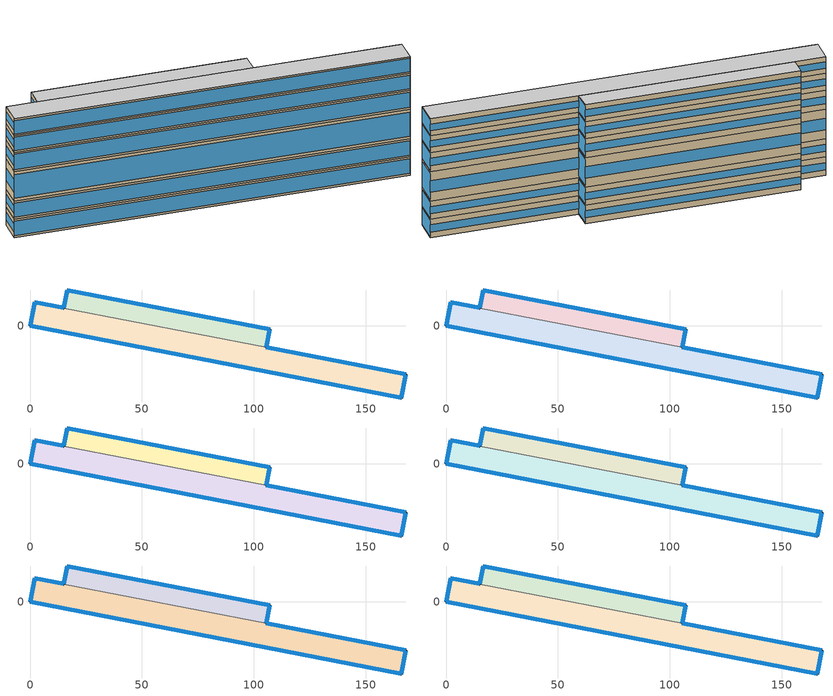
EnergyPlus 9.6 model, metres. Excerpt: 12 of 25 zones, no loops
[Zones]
Thermal Zone 13
 floor to Thermal Zone 11 (Interior Floor): 0,0 2.04,10.51 15.15,7.97 105.69,-9.63 168.09,-21.76 166.04,-32.28 z60.29
 wall outside (Ext Wall): 15.15,7.97 2.04,10.51 0,0 166.04,-32.28 168.09,-21.76 105.69,-9.63 z60.29:68.83
 wall to Thermal Zone 14 (Interior Wall): 105.69,-9.63 15.15,7.97 z60.29:68.83
 window (Ext Window): 166.04,-32.27 168.08,-21.77 z60.89:68.23; 15.14,7.97 2.05,10.51 / 168.08,-21.76 105.7,-9.64 z62.89:66.23; 0.01,0 166.03,-32.27 z61.14:67.98; 2.04,10.5 0,0.01 z62.81:66.31
Thermal Zone 14
 floor to Thermal Zone 12 (Interior Floor): 15.15,7.97 16.71,16.02 107.26,-1.58 105.69,-9.63 z60.29
 wall outside (Ext Wall): 105.69,-9.63 107.26,-1.58 16.71,16.02 15.15,7.97 z60.29:68.83
 window (Ext Window): 105.7,-9.62 107.26,-1.59 z60.89:68.23; 107.25,-1.58 16.72,16.01 z62.89:66.23; 16.71,16.01 15.15,7.98 z62.81:66.31
Thermal Zone 15
 floor to Thermal Zone 13 (Interior Floor): 0,0 2.04,10.51 15.15,7.97 105.69,-9.63 168.09,-21.76 166.04,-32.28 z68.83
 wall outside (Ext Wall): 15.15,7.97 2.04,10.51 0,0 166.04,-32.28 168.09,-21.76 105.69,-9.63 z68.83:77.2
 wall to Thermal Zone 16 (Interior Wall): 105.69,-9.63 15.15,7.97 z68.83:77.2
 window (Ext Window): 166.04,-32.27 168.08,-21.77 z69.42:76.61; 15.14,7.97 2.05,10.51 / 168.08,-21.76 105.7,-9.64 z71.38:74.65; 0.01,0 166.03,-32.27 z69.67:76.36; 2.04,10.5 0,0.01 z71.3:74.73
Thermal Zone 16
 floor to Thermal Zone 14 (Interior Floor): 15.15,7.97 16.71,16.02 107.26,-1.58 105.69,-9.63 z68.83
 wall outside (Ext Wall): 105.69,-9.63 107.26,-1.58 16.71,16.02 15.15,7.97 z68.83:77.2
 window (Ext Window): 105.7,-9.62 107.26,-1.59 z69.42:76.61; 107.25,-1.58 16.72,16.01 z71.38:74.65; 16.71,16.01 15.15,7.98 z71.3:74.73
Thermal Zone 17
 floor to Thermal Zone 15 (Interior Floor): 0,0 2.04,10.51 15.15,7.97 105.69,-9.63 168.09,-21.76 166.04,-32.28 z77.2
 wall outside (Ext Wall): 15.15,7.97 2.04,10.51 0,0 166.04,-32.28 168.09,-21.76 105.69,-9.63 z77.2:90.99
 wall to Thermal Zone 18 (Interior Wall): 105.69,-9.63 15.15,7.97 z77.2:90.99
 window (Ext Window): 166.04,-32.27 168.08,-21.77 z78.17:90.02; 15.14,7.97 2.05,10.51 / 168.08,-21.76 105.7,-9.64 z81.41:86.78; 0.01,0 166.03,-32.27 z78.58:89.61; 2.04,10.5 0,0.01 z81.27:86.92
Thermal Zone 18
 floor to Thermal Zone 16 (Interior Floor): 15.15,7.97 16.71,16.02 107.26,-1.58 105.69,-9.63 z77.2
 wall outside (Ext Wall): 105.69,-9.63 107.26,-1.58 16.71,16.02 15.15,7.97 z77.2:90.99
 window (Ext Window): 105.7,-9.62 107.26,-1.59 z78.17:90.02; 107.25,-1.58 16.72,16.01 z81.41:86.78; 16.71,16.01 15.15,7.98 z81.27:86.92
Thermal Zone 19
 floor to Thermal Zone 17 (Interior Floor): 0,0 2.04,10.51 15.15,7.97 105.69,-9.63 168.09,-21.76 166.04,-32.28 z90.99
 wall outside (Ext Wall): 15.15,7.97 2.04,10.51 0,0 166.04,-32.28 168.09,-21.76 105.69,-9.63 z90.99:99.9
 wall to Thermal Zone 20 (Interior Wall): 105.69,-9.63 15.15,7.97 z90.99:99.9
 window (Ext Window): 166.04,-32.27 168.08,-21.77 z91.61:99.28; 15.14,7.97 2.05,10.51 / 168.08,-21.76 105.7,-9.64 z93.71:97.18; 0.01,0 166.03,-32.27 z91.88:99.01; 2.04,10.5 0,0.01 z93.62:97.27
Thermal Zone 20
 floor to Thermal Zone 18 (Interior Floor): 15.15,7.97 16.71,16.02 107.26,-1.58 105.69,-9.63 z90.99
 wall outside (Ext Wall): 105.69,-9.63 107.26,-1.58 16.71,16.02 15.15,7.97 z90.99:99.9
 window (Ext Window): 105.7,-9.62 107.26,-1.59 z91.61:99.28; 107.25,-1.58 16.72,16.01 z93.71:97.18; 16.71,16.01 15.15,7.98 z93.62:97.27
Thermal Zone 21
 floor to Thermal Zone 19 (Interior Floor): 0,0 2.04,10.51 15.15,7.97 105.69,-9.63 168.09,-21.76 166.04,-32.28 z99.9
 wall outside (Ext Wall): 15.15,7.97 2.04,10.51 0,0 166.04,-32.28 168.09,-21.76 105.69,-9.63 z99.9:107.75
 wall to Thermal Zone 22 (Interior Wall): 105.69,-9.63 15.15,7.97 z99.9:107.75
 window (Ext Window): 166.04,-32.27 168.08,-21.77 z100.45:107.2; 15.14,7.97 2.05,10.51 / 168.08,-21.76 105.7,-9.64 z102.29:105.36; 0.01,0 166.03,-32.27 z100.68:106.97; 2.04,10.5 0,0.01 z102.22:105.43
Thermal Zone 22
 floor to Thermal Zone 20 (Interior Floor): 15.15,7.97 16.71,16.02 107.26,-1.58 105.69,-9.63 z99.9
 wall outside (Ext Wall): 105.69,-9.63 107.26,-1.58 16.71,16.02 15.15,7.97 z99.9:107.75
 window (Ext Window): 105.7,-9.62 107.26,-1.59 z100.45:107.2; 107.25,-1.58 16.72,16.01 z102.29:105.36; 16.71,16.01 15.15,7.98 z102.22:105.43
Thermal Zone 23
 floor to Thermal Zone 21 (Interior Floor): 0,0 2.04,10.51 15.15,7.97 105.69,-9.63 168.09,-21.76 166.04,-32.28 z107.75
 wall outside (Ext Wall): 15.15,7.97 2.04,10.51 0,0 166.04,-32.28 168.09,-21.76 105.69,-9.63 z107.75:115.56
 wall to Thermal Zone 24 (Interior Wall): 105.69,-9.63 15.15,7.97 z107.75:115.56
 window (Ext Window): 166.04,-32.27 168.08,-21.77 z108.3:115.01; 15.14,7.97 2.05,10.51 / 168.08,-21.76 105.7,-9.64 z110.13:113.18; 0.01,0 166.03,-32.27 z108.53:114.78; 2.04,10.5 0,0.01 z110.05:113.26
 ceiling to Thermal Zone A (Interior Ceiling): 166.04,-32.28 168.09,-21.76 105.69,-9.63 15.15,7.97 2.04,10.51 0,0 z115.56
Thermal Zone 24
 floor to Thermal Zone 22 (Interior Floor): 15.15,7.97 16.71,16.02 107.26,-1.58 105.69,-9.63 z107.75
 wall outside (Ext Wall): 105.69,-9.63 107.26,-1.58 16.71,16.02 15.15,7.97 z107.75:115.56
 window (Ext Window): 105.7,-9.62 107.26,-1.59 z108.3:115.01; 107.25,-1.58 16.72,16.01 z110.13:113.18; 16.71,16.01 15.15,7.98 z110.05:113.26
 ceiling to Thermal Zone A (Interior Ceiling): 105.69,-9.63 107.26,-1.58 16.71,16.02 15.15,7.97 z115.56
[Building]
Building 1: North Axis {deg}=-0
[Site:Location]
Washington Dc Dulles IntL Ar: Latitude {deg}=38.98; Longitude {deg}=-77.47; Time Zone {hr}=-5; Elevation {m}=82
[SizingPeriod:DesignDay] Month=7; Day of Month=21; Day Type=SummerDesignDay; Daily Dry-Bulb Temperature Range {deltaC}=14.4; Dry-Bulb Temperature Range Modifier Type=DefaultMultipliers; Barometric Pressure {Pa}=86790; Wind Speed {m/s}=5; Wind Direction {deg}=340; Rain Indicator=No; Snow Indicator=No; Daylight Saving Time Indicator=No; Solar Model Indicator=ASHRAETau; ASHRAE Clear Sky Optical Depth for Beam Irradiance (taub)=0.339; ASHRAE Clear Sky Optical Depth for Diffuse Irradiance (taud)=2.366; Begin Environment Reset Mode=FullResetAtBeginEnvironment
Name | Maximum Dry-Bulb Temperature {C} | Humidity Condition Type | Wetbulb or DewPoint at Maximum Dry-Bulb {C} | Enthalpy at Maximum Dry-Bulb {J/kg}
SALT-LAKE-CITY-IAP Ann Clg .4% Condns DB=>MWB | 36.5 | Wetbulb | 17.1
SALT-LAKE-CITY-IAP Ann Clg .4% Condns DP=>MDB | 22.5 | Dewpoint | 15.6
SALT-LAKE-CITY-IAP Ann Clg .4% Condns Enth=>MDB | 30.8 | Enthalpy |  | 59300
SALT-LAKE-CITY-IAP Ann Clg .4% Condns WB=>MDB | 31.2 | Wetbulb | 19
[Material] Thermal Absorptance=0.9
Name | Roughness | Thickness m | Conductivity W/m-K | Density kg/m3 | Specific Heat J/kg-K | Solar Absorptance | Visible Absorptance
wall concrete | MediumRough | 0.03 | 0.5 | 2243 | 837 | 0.65 | 0.65
Wall Insulation [18] | MediumRough | 0.1693 | 0.049 | 265 | 836.8 | 0.7 | 0.7
F16 Acoustic tile | MediumSmooth | 0.0191 | 0.06 | 368 | 590 | 0.3 | 0.3
M11 100mm lightweight concrete | MediumRough | 0.1016 | 0.53 | 1280 | 840 | 0.5 | 0.5
G01a 19mm gypsum board | MediumSmooth | 0.019 | 0.16 | 800 | 1090 | 0.4 | 0.4
[Material:AirGap]
Name | Thermal Resistance m2-K/W
F04 Wall air space resistance | 0.15
F05 Ceiling air space resistance | 0.18
[WindowMaterial:SimpleGlazingSystem]
Window Material Simple Glazing System: U-Factor W/m2-K=1.8; Solar Heat Gain Coefficient=0.3
[Construction]
Ext Wall: wall concrete, Wall Insulation [18]
Ext Window: Window Material Simple Glazing System
Interior Ceiling: M11 100mm lightweight concrete, F05 Ceiling air space resistance, F16 Acoustic tile
Interior Floor: F16 Acoustic tile, F05 Ceiling air space resistance, M11 100mm lightweight concrete
Interior Wall: G01a 19mm gypsum board, F04 Wall air space resistance, G01a 19mm gypsum board
[Zone]
Thermal Zone 13; Thermal Zone 14: 11, 0, 0, 60.29, , 1, , , , , , Yes
Thermal Zone 15; Thermal Zone 16: 11, 0, 0, 68.83, , 1, , , , , , Yes
Thermal Zone 17; Thermal Zone 18: 11, 0, 0, 77.2, , 1, , , , , , Yes
Thermal Zone 19; Thermal Zone 20: 11, 0, 0, 90.99, , 1, , , , , , Yes
Thermal Zone 21; Thermal Zone 22: 11, 0, 0, 99.9, , 1, , , , , , Yes
Thermal Zone 23; Thermal Zone 24: 11, 0, 0, 107.75, , 1, , , , , , Yes
